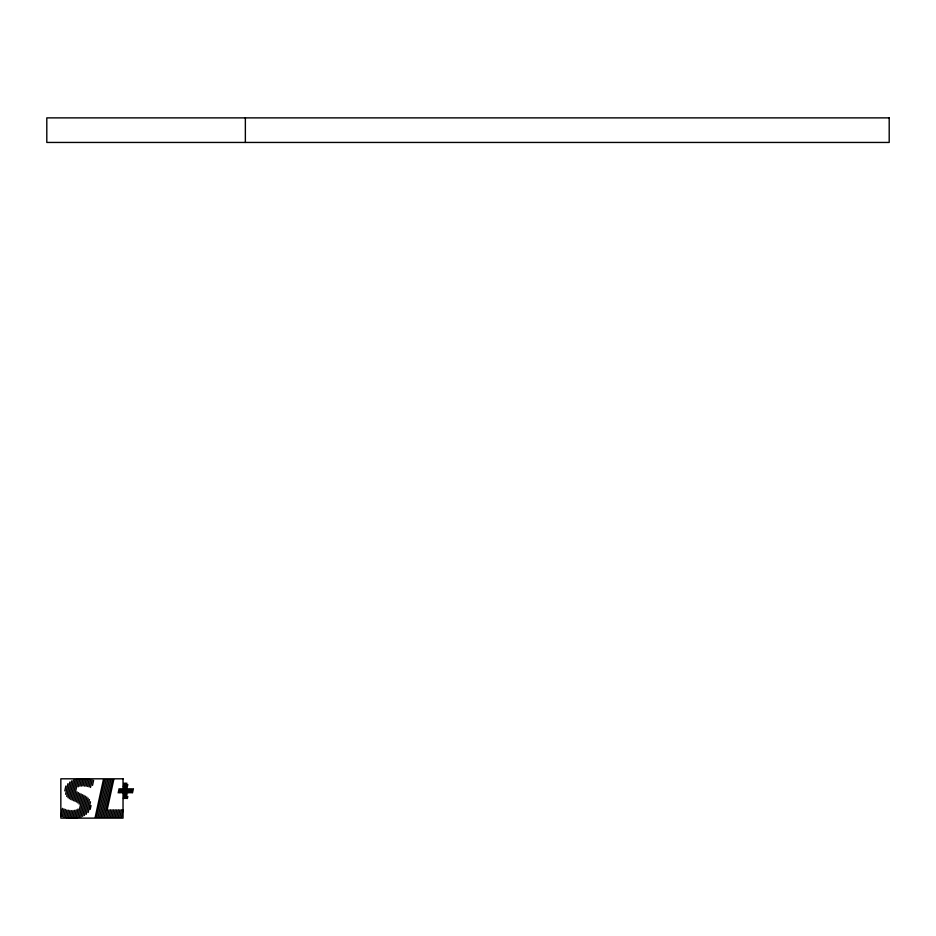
<?xml version="1.0" encoding="UTF-8"?>
<svg xmlns="http://www.w3.org/2000/svg" width="936" height="936" viewBox="0 0 936 936"><rect width="100%" height="100%" fill="white"/><g stroke="black" fill="none" stroke-linecap="round" stroke-linejoin="round"><path stroke-width="1.4" d="M64.806 790.873L65.871 786.029M60.84 816.25L62.548 808.388M65.625 794.278L67.93 783.689M62.314 816.613L63.999 808.926M66.713 796.419L69.861 781.993M63.8 816.988L65.438 809.464M68 797.683L71.662 780.881M65.274 817.362L66.877 810.003M69.334 798.712L73.382 780.156M66.772 817.654L68.386 810.237M70.727 799.473L75.067 779.571M68.305 817.772L69.896 810.436M72.142 800.151L76.693 779.232M73.581 800.713L78.308 778.974M71.37 818.005L73.008 810.494M74.997 801.345L77.068 791.833M78.168 786.802L79.888 778.881M72.903 818.122L74.599 810.342M76.413 801.988L78.46 792.628M79.852 786.24L81.467 778.81M74.482 818.041L76.261 809.851M77.782 802.866L79.841 793.424M81.444 786.076L83.011 778.904M76.05 817.947L77.992 809.055M79.08 804.059L81.257 794.056M77.653 817.748L82.684 794.676M84.556 786.111L86.089 779.08M79.291 817.432L84.076 795.448M86.077 786.275L87.621 779.173M80.941 816.999L85.468 796.22M87.598 786.462L89.142 779.36M82.637 816.367L86.837 797.062M89.049 786.93L90.628 779.688M84.38 815.49L88.148 798.209M90.499 787.41L92.114 780.027M86.194 814.332L89.411 799.59M92.512 785.374L93.6 780.355M88.171 812.471L90.476 801.813M90.172 809.406L91.014 805.557M95.203 817.257L103.405 779.618M96.466 817.257L104.668 779.618M98.023 817.257L106.224 779.618M99.59 817.257L107.792 779.618M101.147 817.257L109.348 779.618M102.703 817.257L110.904 779.618M104.259 817.257L112.46 779.618M105.826 817.257L107.453 809.757M107.383 817.257L109.009 809.757M108.939 817.257L110.577 809.757M110.495 817.257L112.133 809.757M112.051 817.257L113.689 809.757M118.182 792.921L119.106 788.685M113.619 817.257L115.245 809.757M119.48 792.921L120.405 788.685M115.175 817.257L116.801 809.757M120.779 792.921L121.703 788.685M116.731 817.257L118.369 809.757M122.078 792.921L123.002 788.685M123.423 786.731L124.231 783.069M123.423 792.921L125.529 783.069M118.287 817.257L119.925 809.757M119.843 817.257L121.481 809.757M124.745 798.537L127.799 784.555M121.411 817.257L123.037 809.757M126.044 798.537L128.197 788.685M127.343 798.537L127.799 796.466M128.571 792.921L129.496 788.685M129.87 792.921L130.794 788.685M131.157 792.921L132.081 788.685M69.837 817.888L71.417 810.635M107.172 809.757L113.771 779.618M123.423 798.537L126.816 783.069M83 785.947L84.544 778.986M132.456 792.921L133.415 788.685M245.361 117.877L245.361 142.447M889.2 117.877L46.8 117.877L46.8 142.447L889.2 142.447L889.2 117.877M123.037 778.81L60.84 778.81L60.84 818.122L123.037 818.122L123.037 778.81"/></g></svg>
